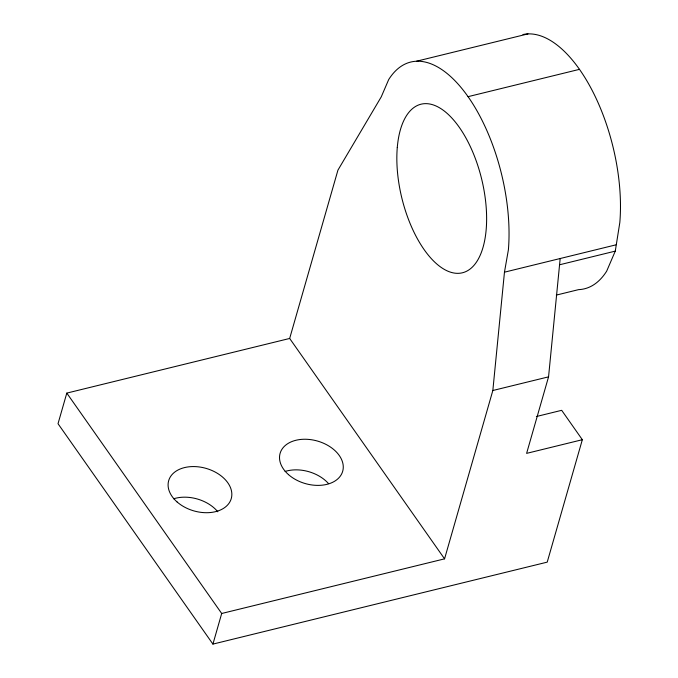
<?xml version="1.0" encoding="UTF-8"?>
<svg xmlns="http://www.w3.org/2000/svg" width="678" height="678" viewBox="0 0 678 678"><rect width="100%" height="100%" fill="white"/><g stroke="black" fill="none" stroke-linecap="round" stroke-linejoin="round"><path stroke-width="1.02" d="M444.565 558.85L492.838 390.503L504.466 272.183L508.381 249.868A130.193 61.528 76.2 0 0 468.049 96.666A130.193 61.528 76.2 0 0 388.689 79.572L381.248 96.869L337.941 170.119L289.667 338.458L444.565 558.85L221.698 613.488L212.926 644.1L547.222 562.138L582.334 439.708L561.681 410.317L536.349 416.529M582.334 439.708L526.611 453.37L548.553 376.849L560.181 258.521M556.299 295.099L578.588 289.633A131.422 62.113 76.2 0 0 606.691 271.115L615.277 251.123L619.819 222.554A130.193 61.528 76.2 0 0 592.428 90.903A130.193 61.528 76.2 0 0 522.958 34.536M289.667 338.458L66.8 393.104L58.02 423.708L212.926 644.1M416.521 61.223L527.959 33.9M468.049 96.666L579.487 69.342M504.466 272.183L615.895 244.86M559.562 264.784L615.277 251.123M492.838 390.503L548.553 376.849M66.8 393.104L221.698 613.488M173.67 498.779A32.544 22.111 16 0 1 217.816 511.788M285.099 471.456A32.544 22.111 16 0 1 328.576 483.668M177.068 501.94A32.544 22.111 16 0 0 230.622 500.389A32.544 22.111 16 0 0 192.213 466.583A32.544 22.111 16 0 0 177.068 501.94M288.497 474.617A32.544 22.111 16 0 0 342.051 473.066A32.544 22.111 16 0 0 303.651 439.259A32.544 22.111 16 0 0 288.497 474.617M397.274 147.558A86.792 41.019 76.2 0 0 458.514 273.327A86.792 41.019 76.2 0 0 469.362 144.567A86.792 41.019 76.2 0 0 397.274 147.558"/></g></svg>
